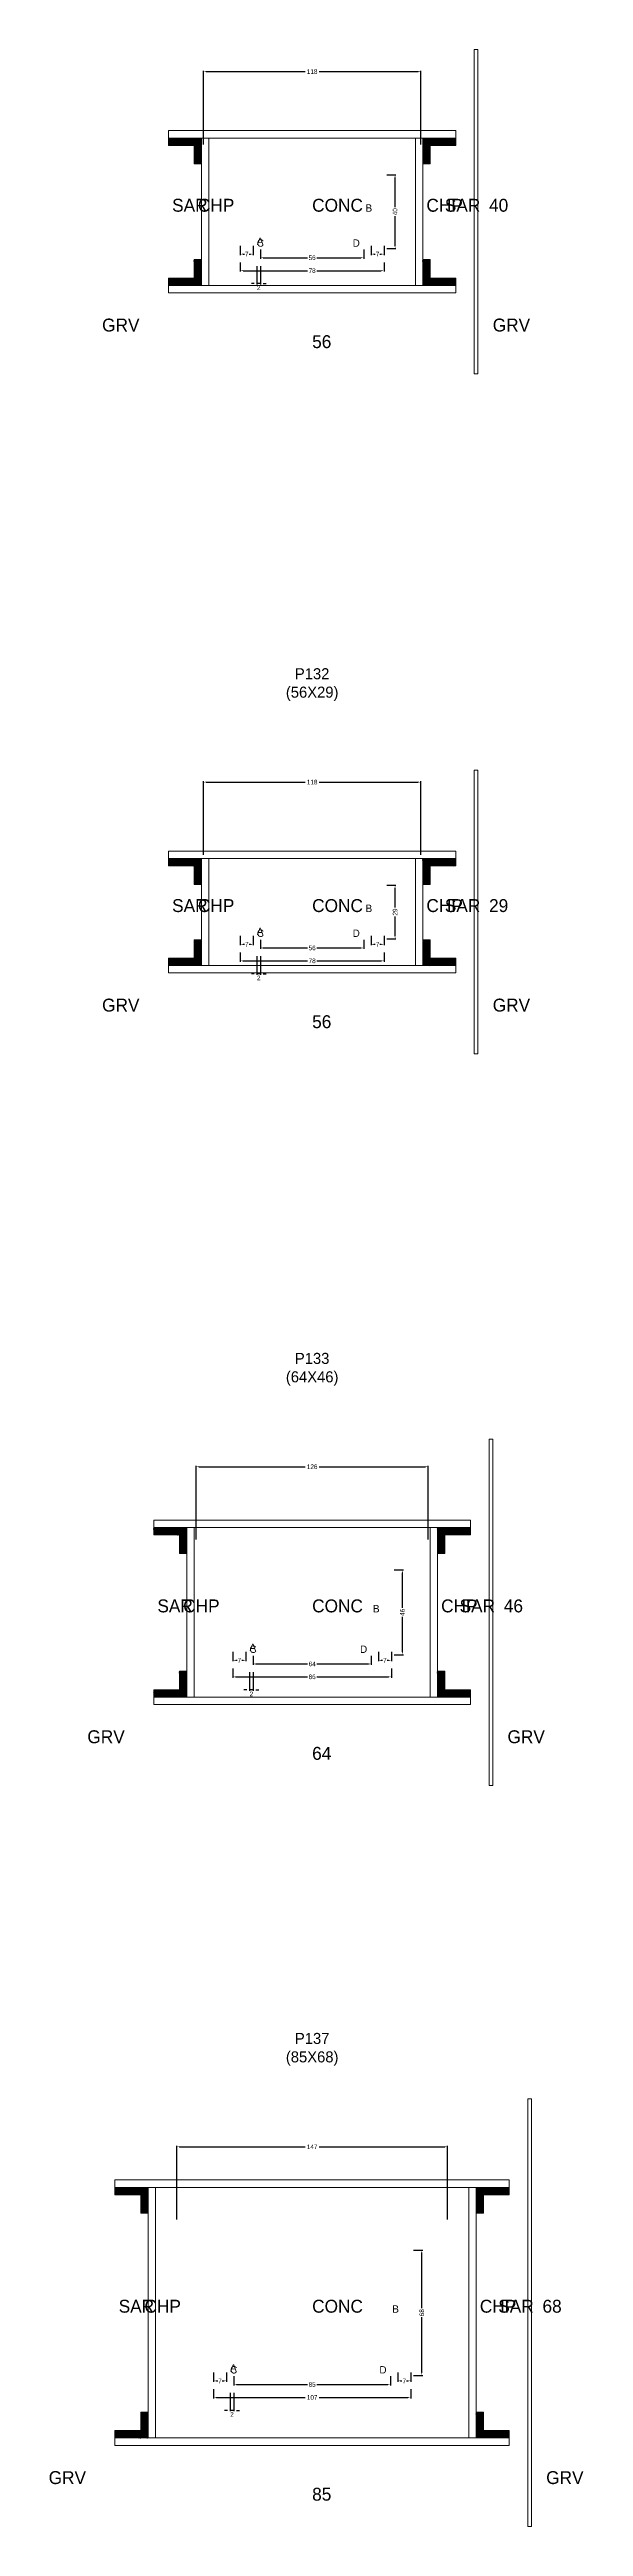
# Model space of a CAD drawing. Header units: centimetres. Extents: x -10500 to 4121, y -45226 to 295.
# Drawn here: x -143 to 147, y -32276 to -30932 of the extents above; entities that cross this region are included whole.
import ezdxf

# ---------------------------------------------------------------- set-up
doc = ezdxf.new("R2010")
doc.units = ezdxf.units.CM
for name, color, linetype in [('COTA', 241, 'Continuous'), ('Hachura', 251, 'Continuous'), ('NOMENCLATURA', 7, 'Continuous'), ('SARRAFO', 251, 'Continuous'), ('Texto Seção', 7, 'Continuous')]:
    doc.layers.add(name, color=color, linetype=linetype)
doc.dimstyles.new('cotax2', dxfattribs={"dimtxt": 2.5, "dimasz": 1.5, "dimexe": 0.5, "dimexo": 0.5, "dimgap": 0.5, "dimtad": 1, "dimcen": 2.5, "dimazin": 3, "dimtfac": 1, "dimtmove": 0, "dimatfit": 3})

# ---------------------------------------------------------------- blocks, each defined once
blk = doc.blocks.new('_CLOSEDFILLED')
at = {"color": 0, "linetype": 'BYBLOCK'}
blk.add_solid([(-1, 0.16), (0, 0), (-1, -0.16)], dxfattribs=at)
blk = doc.blocks.new('*D2146')
for p, q in [((-39, -31047.5), (-39, -31052.5)), ((-37.5, -31052), (-2.5, -31052)), ((2.5, -31052), (37.5, -31052)), ((39, -31047.5), (39, -31052.5))]:
    blk.add_line(p, q)
at = {"layer": 'Defpoints'}
for p in [(-39, -31047), (-39, -31052), (39, -31047)]:
    blk.add_point(p, dxfattribs=at)
at = {"layer": 'COTA', "xscale": 1.5, "yscale": 1.5, "rotation": 180}
blk.add_blockref('_CLOSEDFILLED', (-39, -31052), dxfattribs=at)
at = {"layer": 'COTA', "xscale": 1.5, "yscale": 1.5}
blk.add_blockref('_CLOSEDFILLED', (39, -31052), dxfattribs=at)
at = {"layer": 'COTA', "insert": (0, -31052), "char_height": 2.5, "attachment_point": 5}
blk.add_mtext('78', dxfattribs=at)
blk = doc.blocks.new('*D2147')
for p, q in [((-28, -31040.5), (-28, -31045.5)), ((-26.5, -31045), (-2.5, -31045)), ((2.5, -31045), (26.5, -31045)), ((28, -31040.5), (28, -31045.5))]:
    blk.add_line(p, q)
at = {"layer": 'Defpoints'}
for p in [(-28, -31040), (-28, -31045), (28, -31040)]:
    blk.add_point(p, dxfattribs=at)
at = {"layer": 'COTA', "xscale": 1.5, "yscale": 1.5, "rotation": 180}
blk.add_blockref('_CLOSEDFILLED', (-28, -31045), dxfattribs=at)
at = {"layer": 'COTA', "xscale": 1.5, "yscale": 1.5}
blk.add_blockref('_CLOSEDFILLED', (28, -31045), dxfattribs=at)
at = {"layer": 'COTA', "insert": (0, -31045), "char_height": 2.5, "attachment_point": 5}
blk.add_mtext('56', dxfattribs=at)
blk = doc.blocks.new('*D2148')
for p, q in [((40.5, -31000), (45.5, -31000)), ((45, -31017.5), (45, -31001.5)), ((45, -31038.5), (45, -31022.5)), ((40.5, -31040), (45.5, -31040))]:
    blk.add_line(p, q)
at = {"layer": 'Defpoints'}
for p in [(40, -31000), (40, -31040), (45, -31040)]:
    blk.add_point(p, dxfattribs=at)
at = {"layer": 'COTA', "xscale": 1.5, "yscale": 1.5}
for p, rotation in [((45, -31000), 90), ((45, -31040), 270)]:
    blk.add_blockref('_CLOSEDFILLED', p, dxfattribs=dict(at, rotation=rotation))
at = {"layer": 'COTA', "insert": (45, -31020), "char_height": 2.5, "attachment_point": 5, "rotation": 90}
blk.add_mtext('40', dxfattribs=at)
blk = doc.blocks.new('*D2149')
for p, q in [((-39, -31038.5), (-39, -31043.5)), ((-37.5, -31043), (-36.75, -31043)), ((-34.25, -31043), (-33.5, -31043)), ((-32, -31038.5), (-32, -31043.5))]:
    blk.add_line(p, q)
at = {"layer": 'Defpoints'}
for p in [(-39, -31038), (-39, -31043), (-32, -31038)]:
    blk.add_point(p, dxfattribs=at)
at = {"layer": 'COTA', "xscale": 1.5, "yscale": 1.5, "rotation": 180}
blk.add_blockref('_CLOSEDFILLED', (-39, -31043), dxfattribs=at)
at = {"layer": 'COTA', "xscale": 1.5, "yscale": 1.5}
blk.add_blockref('_CLOSEDFILLED', (-32, -31043), dxfattribs=at)
at = {"layer": 'COTA', "insert": (-35.5, -31043), "char_height": 2.5, "attachment_point": 5}
blk.add_mtext('7', dxfattribs=at)
blk = doc.blocks.new('*D2150')
for p, q in [((32, -31038.5), (32, -31043.5)), ((33.5, -31043), (34.25, -31043)), ((36.75, -31043), (37.5, -31043)), ((39, -31038.5), (39, -31043.5))]:
    blk.add_line(p, q)
at = {"layer": 'Defpoints'}
for p in [(32, -31038), (32, -31043), (39, -31038)]:
    blk.add_point(p, dxfattribs=at)
at = {"layer": 'COTA', "xscale": 1.5, "yscale": 1.5, "rotation": 180}
blk.add_blockref('_CLOSEDFILLED', (32, -31043), dxfattribs=at)
at = {"layer": 'COTA', "xscale": 1.5, "yscale": 1.5}
blk.add_blockref('_CLOSEDFILLED', (39, -31043), dxfattribs=at)
at = {"layer": 'COTA', "insert": (35.5, -31043), "char_height": 2.5, "attachment_point": 5}
blk.add_mtext('7', dxfattribs=at)
blk = doc.blocks.new('*D2151')
for p, q in [((-59, -30983.5), (-59, -30943.5)), ((-57.5, -30944), (-3.75, -30944)), ((3.75, -30944), (57.5, -30944)), ((59, -30983.5), (59, -30943.5))]:
    blk.add_line(p, q)
at = {"layer": 'Defpoints'}
for p in [(-59, -30944), (-59, -30984), (59, -30984)]:
    blk.add_point(p, dxfattribs=at)
at = {"layer": 'COTA', "xscale": 1.5, "yscale": 1.5, "rotation": 180}
blk.add_blockref('_CLOSEDFILLED', (-59, -30944), dxfattribs=at)
at = {"layer": 'COTA', "xscale": 1.5, "yscale": 1.5}
blk.add_blockref('_CLOSEDFILLED', (59, -30944), dxfattribs=at)
at = {"layer": 'COTA', "insert": (0, -30944), "char_height": 2.5, "attachment_point": 5}
blk.add_mtext('118', dxfattribs=at)
blk = doc.blocks.new('*D2172')
for p, q in [((-39, -31422), (-39, -31427)), ((39, -31422), (39, -31427)), ((-37.5, -31426.5), (-2.5, -31426.5)), ((2.5, -31426.5), (37.5, -31426.5))]:
    blk.add_line(p, q)
at = {"layer": 'Defpoints'}
for p in [(-39, -31421.5), (39, -31421.5), (-39, -31426.5)]:
    blk.add_point(p, dxfattribs=at)
at = {"layer": 'COTA', "xscale": 1.5, "yscale": 1.5, "rotation": 180}
blk.add_blockref('_CLOSEDFILLED', (-39, -31426.5), dxfattribs=at)
at = {"layer": 'COTA', "xscale": 1.5, "yscale": 1.5}
blk.add_blockref('_CLOSEDFILLED', (39, -31426.5), dxfattribs=at)
at = {"layer": 'COTA', "insert": (0, -31426.5), "char_height": 2.5, "attachment_point": 5}
blk.add_mtext('78', dxfattribs=at)
blk = doc.blocks.new('*D2173')
for p, q in [((-28, -31415), (-28, -31420)), ((-26.5, -31419.5), (-2.5, -31419.5)), ((2.5, -31419.5), (26.5, -31419.5)), ((28, -31415), (28, -31420))]:
    blk.add_line(p, q)
at = {"layer": 'Defpoints'}
for p in [(-28, -31414.5), (-28, -31419.5), (28, -31414.5)]:
    blk.add_point(p, dxfattribs=at)
at = {"layer": 'COTA', "xscale": 1.5, "yscale": 1.5, "rotation": 180}
blk.add_blockref('_CLOSEDFILLED', (-28, -31419.5), dxfattribs=at)
at = {"layer": 'COTA', "xscale": 1.5, "yscale": 1.5}
blk.add_blockref('_CLOSEDFILLED', (28, -31419.5), dxfattribs=at)
at = {"layer": 'COTA', "insert": (0, -31419.5), "char_height": 2.5, "attachment_point": 5}
blk.add_mtext('56', dxfattribs=at)
blk = doc.blocks.new('*D2174')
for p, q in [((40.5, -31385.5), (45.5, -31385.5)), ((45, -31397.5), (45, -31387)), ((45, -31413), (45, -31402.5)), ((40.5, -31414.5), (45.5, -31414.5))]:
    blk.add_line(p, q)
at = {"layer": 'Defpoints'}
for p in [(40, -31385.5), (40, -31414.5), (45, -31414.5)]:
    blk.add_point(p, dxfattribs=at)
at = {"layer": 'COTA', "xscale": 1.5, "yscale": 1.5}
for p, rotation in [((45, -31385.5), 90), ((45, -31414.5), 270)]:
    blk.add_blockref('_CLOSEDFILLED', p, dxfattribs=dict(at, rotation=rotation))
at = {"layer": 'COTA', "insert": (45, -31400), "char_height": 2.5, "attachment_point": 5, "rotation": 90}
blk.add_mtext('29', dxfattribs=at)
blk = doc.blocks.new('*D2175')
for p, q in [((-39, -31413), (-39, -31418)), ((-37.5, -31417.5), (-36.75, -31417.5)), ((-34.25, -31417.5), (-33.5, -31417.5)), ((-32, -31413), (-32, -31418))]:
    blk.add_line(p, q)
at = {"layer": 'Defpoints'}
for p in [(-39, -31412.5), (-39, -31417.5), (-32, -31412.5)]:
    blk.add_point(p, dxfattribs=at)
at = {"layer": 'COTA', "xscale": 1.5, "yscale": 1.5, "rotation": 180}
blk.add_blockref('_CLOSEDFILLED', (-39, -31417.5), dxfattribs=at)
at = {"layer": 'COTA', "xscale": 1.5, "yscale": 1.5}
blk.add_blockref('_CLOSEDFILLED', (-32, -31417.5), dxfattribs=at)
at = {"layer": 'COTA', "insert": (-35.5, -31417.5), "char_height": 2.5, "attachment_point": 5}
blk.add_mtext('7', dxfattribs=at)
blk = doc.blocks.new('*D2176')
for p, q in [((32, -31413), (32, -31418)), ((33.5, -31417.5), (34.25, -31417.5)), ((36.75, -31417.5), (37.5, -31417.5)), ((39, -31413), (39, -31418))]:
    blk.add_line(p, q)
at = {"layer": 'Defpoints'}
for p in [(32, -31412.5), (32, -31417.5), (39, -31412.5)]:
    blk.add_point(p, dxfattribs=at)
at = {"layer": 'COTA', "xscale": 1.5, "yscale": 1.5, "rotation": 180}
blk.add_blockref('_CLOSEDFILLED', (32, -31417.5), dxfattribs=at)
at = {"layer": 'COTA', "xscale": 1.5, "yscale": 1.5}
blk.add_blockref('_CLOSEDFILLED', (39, -31417.5), dxfattribs=at)
at = {"layer": 'COTA', "insert": (35.5, -31417.5), "char_height": 2.5, "attachment_point": 5}
blk.add_mtext('7', dxfattribs=at)
blk = doc.blocks.new('*D2177')
for p, q in [((-59, -31369), (-59, -31329)), ((-57.5, -31329.5), (-3.75, -31329.5)), ((3.75, -31329.5), (57.5, -31329.5)), ((59, -31369), (59, -31329))]:
    blk.add_line(p, q)
at = {"layer": 'Defpoints'}
for p in [(-59, -31329.5), (-59, -31369.5), (59, -31369.5)]:
    blk.add_point(p, dxfattribs=at)
at = {"layer": 'COTA', "xscale": 1.5, "yscale": 1.5, "rotation": 180}
blk.add_blockref('_CLOSEDFILLED', (-59, -31329.5), dxfattribs=at)
at = {"layer": 'COTA', "xscale": 1.5, "yscale": 1.5}
blk.add_blockref('_CLOSEDFILLED', (59, -31329.5), dxfattribs=at)
at = {"layer": 'COTA', "insert": (0, -31329.5), "char_height": 2.5, "attachment_point": 5}
blk.add_mtext('118', dxfattribs=at)
blk = doc.blocks.new('*D2198')
for p, q in [((-43, -31810.5), (-43, -31815.5)), ((43, -31810.5), (43, -31815.5)), ((-41.5, -31815), (-2.5, -31815)), ((2.5, -31815), (41.5, -31815))]:
    blk.add_line(p, q)
at = {"layer": 'Defpoints'}
for p in [(-43, -31810), (43, -31810), (-43, -31815)]:
    blk.add_point(p, dxfattribs=at)
at = {"layer": 'COTA', "xscale": 1.5, "yscale": 1.5, "rotation": 180}
blk.add_blockref('_CLOSEDFILLED', (-43, -31815), dxfattribs=at)
at = {"layer": 'COTA', "xscale": 1.5, "yscale": 1.5}
blk.add_blockref('_CLOSEDFILLED', (43, -31815), dxfattribs=at)
at = {"layer": 'COTA', "insert": (0, -31815), "char_height": 2.5, "attachment_point": 5}
blk.add_mtext('86', dxfattribs=at)
blk = doc.blocks.new('*D2199')
for p, q in [((-32, -31803.5), (-32, -31808.5)), ((-30.5, -31808), (-2.5, -31808)), ((2.5, -31808), (30.5, -31808)), ((32, -31803.5), (32, -31808.5))]:
    blk.add_line(p, q)
at = {"layer": 'Defpoints'}
for p in [(-32, -31803), (-32, -31808), (32, -31803)]:
    blk.add_point(p, dxfattribs=at)
at = {"layer": 'COTA', "xscale": 1.5, "yscale": 1.5, "rotation": 180}
blk.add_blockref('_CLOSEDFILLED', (-32, -31808), dxfattribs=at)
at = {"layer": 'COTA', "xscale": 1.5, "yscale": 1.5}
blk.add_blockref('_CLOSEDFILLED', (32, -31808), dxfattribs=at)
at = {"layer": 'COTA', "insert": (0, -31808), "char_height": 2.5, "attachment_point": 5}
blk.add_mtext('64', dxfattribs=at)
blk = doc.blocks.new('*D2200')
for p, q in [((44.5, -31757), (49.5, -31757)), ((49, -31777.5), (49, -31758.5)), ((49, -31801.5), (49, -31782.5)), ((44.5, -31803), (49.5, -31803))]:
    blk.add_line(p, q)
at = {"layer": 'Defpoints'}
for p in [(44, -31757), (44, -31803), (49, -31803)]:
    blk.add_point(p, dxfattribs=at)
at = {"layer": 'COTA', "xscale": 1.5, "yscale": 1.5}
for p, rotation in [((49, -31757), 90), ((49, -31803), 270)]:
    blk.add_blockref('_CLOSEDFILLED', p, dxfattribs=dict(at, rotation=rotation))
at = {"layer": 'COTA', "insert": (49, -31780), "char_height": 2.5, "attachment_point": 5, "rotation": 90}
blk.add_mtext('46', dxfattribs=at)
blk = doc.blocks.new('*D2201')
for p, q in [((-43, -31801.5), (-43, -31806.5)), ((-41.5, -31806), (-40.75, -31806)), ((-38.25, -31806), (-37.5, -31806)), ((-36, -31801.5), (-36, -31806.5))]:
    blk.add_line(p, q)
at = {"layer": 'Defpoints'}
for p in [(-43, -31801), (-43, -31806), (-36, -31801)]:
    blk.add_point(p, dxfattribs=at)
at = {"layer": 'COTA', "xscale": 1.5, "yscale": 1.5, "rotation": 180}
blk.add_blockref('_CLOSEDFILLED', (-43, -31806), dxfattribs=at)
at = {"layer": 'COTA', "xscale": 1.5, "yscale": 1.5}
blk.add_blockref('_CLOSEDFILLED', (-36, -31806), dxfattribs=at)
at = {"layer": 'COTA', "insert": (-39.5, -31806), "char_height": 2.5, "attachment_point": 5}
blk.add_mtext('7', dxfattribs=at)
blk = doc.blocks.new('*D2202')
for p, q in [((36, -31801.5), (36, -31806.5)), ((37.5, -31806), (38.25, -31806)), ((40.75, -31806), (41.5, -31806)), ((43, -31801.5), (43, -31806.5))]:
    blk.add_line(p, q)
at = {"layer": 'Defpoints'}
for p in [(36, -31801), (36, -31806), (43, -31801)]:
    blk.add_point(p, dxfattribs=at)
at = {"layer": 'COTA', "xscale": 1.5, "yscale": 1.5, "rotation": 180}
blk.add_blockref('_CLOSEDFILLED', (36, -31806), dxfattribs=at)
at = {"layer": 'COTA', "xscale": 1.5, "yscale": 1.5}
blk.add_blockref('_CLOSEDFILLED', (43, -31806), dxfattribs=at)
at = {"layer": 'COTA', "insert": (39.5, -31806), "char_height": 2.5, "attachment_point": 5}
blk.add_mtext('7', dxfattribs=at)
blk = doc.blocks.new('*D2203')
for p, q in [((-63, -31740.5), (-63, -31700.5)), ((-61.5, -31701), (-3.75, -31701)), ((3.75, -31701), (61.5, -31701)), ((63, -31740.5), (63, -31700.5))]:
    blk.add_line(p, q)
at = {"layer": 'Defpoints'}
for p in [(-63, -31701), (-63, -31741), (63, -31741)]:
    blk.add_point(p, dxfattribs=at)
at = {"layer": 'COTA', "xscale": 1.5, "yscale": 1.5, "rotation": 180}
blk.add_blockref('_CLOSEDFILLED', (-63, -31701), dxfattribs=at)
at = {"layer": 'COTA', "xscale": 1.5, "yscale": 1.5}
blk.add_blockref('_CLOSEDFILLED', (63, -31701), dxfattribs=at)
at = {"layer": 'COTA', "insert": (0, -31701), "char_height": 2.5, "attachment_point": 5}
blk.add_mtext('126', dxfattribs=at)
blk = doc.blocks.new('*D2224')
for p, q in [((-53.5, -32201.5), (-53.5, -32206.5)), ((53.5, -32201.5), (53.5, -32206.5)), ((-52, -32206), (-3.75, -32206)), ((3.75, -32206), (52, -32206))]:
    blk.add_line(p, q)
at = {"layer": 'Defpoints'}
for p in [(-53.5, -32201), (53.5, -32201), (-53.5, -32206)]:
    blk.add_point(p, dxfattribs=at)
at = {"layer": 'COTA', "xscale": 1.5, "yscale": 1.5, "rotation": 180}
blk.add_blockref('_CLOSEDFILLED', (-53.5, -32206), dxfattribs=at)
at = {"layer": 'COTA', "xscale": 1.5, "yscale": 1.5}
blk.add_blockref('_CLOSEDFILLED', (53.5, -32206), dxfattribs=at)
at = {"layer": 'COTA', "insert": (0, -32206), "char_height": 2.5, "attachment_point": 5}
blk.add_mtext('107', dxfattribs=at)
blk = doc.blocks.new('*D2225')
for p, q in [((-42.5, -32194.5), (-42.5, -32199.5)), ((-41, -32199), (-2.5, -32199)), ((2.5, -32199), (41, -32199)), ((42.5, -32194.5), (42.5, -32199.5))]:
    blk.add_line(p, q)
at = {"layer": 'Defpoints'}
for p in [(-42.5, -32194), (-42.5, -32199), (42.5, -32194)]:
    blk.add_point(p, dxfattribs=at)
at = {"layer": 'COTA', "xscale": 1.5, "yscale": 1.5, "rotation": 180}
blk.add_blockref('_CLOSEDFILLED', (-42.5, -32199), dxfattribs=at)
at = {"layer": 'COTA', "xscale": 1.5, "yscale": 1.5}
blk.add_blockref('_CLOSEDFILLED', (42.5, -32199), dxfattribs=at)
at = {"layer": 'COTA', "insert": (0, -32199), "char_height": 2.5, "attachment_point": 5}
blk.add_mtext('85', dxfattribs=at)
blk = doc.blocks.new('*D2226')
for p, q in [((55, -32126), (60, -32126)), ((59.5, -32157.5), (59.5, -32127.5)), ((59.5, -32192.5), (59.5, -32162.5)), ((55, -32194), (60, -32194))]:
    blk.add_line(p, q)
at = {"layer": 'Defpoints'}
for p in [(54.5, -32126), (54.5, -32194), (59.5, -32194)]:
    blk.add_point(p, dxfattribs=at)
at = {"layer": 'COTA', "xscale": 1.5, "yscale": 1.5}
for p, rotation in [((59.5, -32126), 90), ((59.5, -32194), 270)]:
    blk.add_blockref('_CLOSEDFILLED', p, dxfattribs=dict(at, rotation=rotation))
at = {"layer": 'COTA', "insert": (59.5, -32160), "char_height": 2.5, "attachment_point": 5, "rotation": 90}
blk.add_mtext('68', dxfattribs=at)
blk = doc.blocks.new('*D2227')
for p, q in [((-53.5, -32192.5), (-53.5, -32197.5)), ((-52, -32197), (-51.25, -32197)), ((-48.75, -32197), (-48, -32197)), ((-46.5, -32192.5), (-46.5, -32197.5))]:
    blk.add_line(p, q)
at = {"layer": 'Defpoints'}
for p in [(-53.5, -32192), (-53.5, -32197), (-46.5, -32192)]:
    blk.add_point(p, dxfattribs=at)
at = {"layer": 'COTA', "xscale": 1.5, "yscale": 1.5, "rotation": 180}
blk.add_blockref('_CLOSEDFILLED', (-53.5, -32197), dxfattribs=at)
at = {"layer": 'COTA', "xscale": 1.5, "yscale": 1.5}
blk.add_blockref('_CLOSEDFILLED', (-46.5, -32197), dxfattribs=at)
at = {"layer": 'COTA', "insert": (-50, -32197), "char_height": 2.5, "attachment_point": 5}
blk.add_mtext('7', dxfattribs=at)
blk = doc.blocks.new('*D2228')
for p, q in [((46.5, -32192.5), (46.5, -32197.5)), ((48, -32197), (48.75, -32197)), ((51.25, -32197), (52, -32197)), ((53.5, -32192.5), (53.5, -32197.5))]:
    blk.add_line(p, q)
at = {"layer": 'Defpoints'}
for p in [(46.5, -32192), (46.5, -32197), (53.5, -32192)]:
    blk.add_point(p, dxfattribs=at)
at = {"layer": 'COTA', "xscale": 1.5, "yscale": 1.5, "rotation": 180}
blk.add_blockref('_CLOSEDFILLED', (46.5, -32197), dxfattribs=at)
at = {"layer": 'COTA', "xscale": 1.5, "yscale": 1.5}
blk.add_blockref('_CLOSEDFILLED', (53.5, -32197), dxfattribs=at)
at = {"layer": 'COTA', "insert": (50, -32197), "char_height": 2.5, "attachment_point": 5}
blk.add_mtext('7', dxfattribs=at)
blk = doc.blocks.new('*D2229')
for p, q in [((-73.5, -32109.5), (-73.5, -32069.5)), ((-72, -32070), (-3.75, -32070)), ((3.75, -32070), (72, -32070)), ((73.5, -32109.5), (73.5, -32069.5))]:
    blk.add_line(p, q)
at = {"layer": 'Defpoints'}
for p in [(-73.5, -32070), (-73.5, -32110), (73.5, -32110)]:
    blk.add_point(p, dxfattribs=at)
at = {"layer": 'COTA', "xscale": 1.5, "yscale": 1.5, "rotation": 180}
blk.add_blockref('_CLOSEDFILLED', (-73.5, -32070), dxfattribs=at)
at = {"layer": 'COTA', "xscale": 1.5, "yscale": 1.5}
blk.add_blockref('_CLOSEDFILLED', (73.5, -32070), dxfattribs=at)
at = {"layer": 'COTA', "insert": (0, -32070), "char_height": 2.5, "attachment_point": 5}
blk.add_mtext('147', dxfattribs=at)

msp = doc.modelspace()

# ---------------------------------------------------------------- hatches: boundary and pattern name
at = {"layer": 'SARRAFO'}
h = msp.add_hatch(dxfattribs=at)
h.set_pattern_fill('SOLID', scale=2)
h.paths.add_polyline_path([(-78, -30984), (-64, -30984), (-64, -30980), (-78, -30980)])
h = msp.add_hatch(dxfattribs=at)
h.set_pattern_fill('SOLID', scale=2)
h.paths.add_polyline_path([(-64, -30994), (-60, -30994), (-60, -30980), (-64, -30980)])
h = msp.add_hatch(dxfattribs=at)
h.set_pattern_fill('SOLID', scale=2)
h.paths.add_polyline_path([(60, -30994), (64, -30994), (64, -30980), (60, -30980)])
h = msp.add_hatch(dxfattribs=at)
h.set_pattern_fill('SOLID', scale=2)
h.paths.add_polyline_path([(64, -30984), (78, -30984), (78, -30980), (64, -30980)])
h = msp.add_hatch(dxfattribs=at)
h.set_pattern_fill('SOLID', scale=2)
h.paths.add_polyline_path([(-64, -31060), (-60, -31060), (-60, -31046), (-64, -31046)])
h = msp.add_hatch(dxfattribs=at)
h.set_pattern_fill('SOLID', scale=2)
h.paths.add_polyline_path([(60, -31060), (64, -31060), (64, -31046), (60, -31046)])
h = msp.add_hatch(dxfattribs=at)
h.set_pattern_fill('SOLID', scale=2)
h.paths.add_polyline_path([(-78, -31060), (-64, -31060), (-64, -31056), (-78, -31056)])
h = msp.add_hatch(dxfattribs=at)
h.set_pattern_fill('SOLID', scale=2)
h.paths.add_polyline_path([(64, -31060), (78, -31060), (78, -31056), (64, -31056)])
h = msp.add_hatch(dxfattribs=at)
h.set_pattern_fill('SOLID', scale=2)
h.paths.add_polyline_path([(-78, -31375), (-64, -31375), (-64, -31371), (-78, -31371)])
h = msp.add_hatch(dxfattribs=at)
h.set_pattern_fill('SOLID', scale=2)
h.paths.add_polyline_path([(-64, -31385), (-60, -31385), (-60, -31371), (-64, -31371)])
h = msp.add_hatch(dxfattribs=at)
h.set_pattern_fill('SOLID', scale=2)
h.paths.add_polyline_path([(60, -31385), (64, -31385), (64, -31371), (60, -31371)])
h = msp.add_hatch(dxfattribs=at)
h.set_pattern_fill('SOLID', scale=2)
h.paths.add_polyline_path([(64, -31375), (78, -31375), (78, -31371), (64, -31371)])
h = msp.add_hatch(dxfattribs=at)
h.set_pattern_fill('SOLID', scale=2)
h.paths.add_polyline_path([(-64, -31429), (-60, -31429), (-60, -31415), (-64, -31415)])
h = msp.add_hatch(dxfattribs=at)
h.set_pattern_fill('SOLID', scale=2)
h.paths.add_polyline_path([(60, -31429), (64, -31429), (64, -31415), (60, -31415)])
h = msp.add_hatch(dxfattribs=at)
h.set_pattern_fill('SOLID', scale=2)
h.paths.add_polyline_path([(-78, -31429), (-64, -31429), (-64, -31425), (-78, -31425)])
h = msp.add_hatch(dxfattribs=at)
h.set_pattern_fill('SOLID', scale=2)
h.paths.add_polyline_path([(64, -31429), (78, -31429), (78, -31425), (64, -31425)])
h = msp.add_hatch(dxfattribs=at)
h.set_pattern_fill('SOLID', scale=2)
h.paths.add_polyline_path([(-86, -31738), (-72, -31738), (-72, -31734), (-86, -31734)])
h = msp.add_hatch(dxfattribs=at)
h.set_pattern_fill('SOLID', scale=2)
h.paths.add_polyline_path([(-72, -31748), (-68, -31748), (-68, -31734), (-72, -31734)])
h = msp.add_hatch(dxfattribs=at)
h.set_pattern_fill('SOLID', scale=2)
h.paths.add_polyline_path([(68, -31748), (72, -31748), (72, -31734), (68, -31734)])
h = msp.add_hatch(dxfattribs=at)
h.set_pattern_fill('SOLID', scale=2)
h.paths.add_polyline_path([(72, -31738), (86, -31738), (86, -31734), (72, -31734)])
h = msp.add_hatch(dxfattribs=at)
h.set_pattern_fill('SOLID', scale=2)
h.paths.add_polyline_path([(-72, -31826), (-68, -31826), (-68, -31812), (-72, -31812)])
h = msp.add_hatch(dxfattribs=at)
h.set_pattern_fill('SOLID', scale=2)
h.paths.add_polyline_path([(68, -31826), (72, -31826), (72, -31812), (68, -31812)])
h = msp.add_hatch(dxfattribs=at)
h.set_pattern_fill('SOLID', scale=2)
h.paths.add_polyline_path([(-86, -31826), (-72, -31826), (-72, -31822), (-86, -31822)])
h = msp.add_hatch(dxfattribs=at)
h.set_pattern_fill('SOLID', scale=2)
h.paths.add_polyline_path([(72, -31826), (86, -31826), (86, -31822), (72, -31822)])
h = msp.add_hatch(dxfattribs=at)
h.set_pattern_fill('SOLID', scale=2)
h.paths.add_polyline_path([(-107, -32096), (-93, -32096), (-93, -32092), (-107, -32092)])
h = msp.add_hatch(dxfattribs=at)
h.set_pattern_fill('SOLID', scale=2)
h.paths.add_polyline_path([(-93, -32106), (-89, -32106), (-89, -32092), (-93, -32092)])
h = msp.add_hatch(dxfattribs=at)
h.set_pattern_fill('SOLID', scale=2)
h.paths.add_polyline_path([(89, -32106), (93, -32106), (93, -32092), (89, -32092)])
h = msp.add_hatch(dxfattribs=at)
h.set_pattern_fill('SOLID', scale=2)
h.paths.add_polyline_path([(93, -32096), (107, -32096), (107, -32092), (93, -32092)])
h = msp.add_hatch(dxfattribs=at)
h.set_pattern_fill('SOLID', scale=2)
h.paths.add_polyline_path([(-93, -32228), (-89, -32228), (-89, -32214), (-93, -32214)])
h = msp.add_hatch(dxfattribs=at)
h.set_pattern_fill('SOLID', scale=2)
h.paths.add_polyline_path([(89, -32228), (93, -32228), (93, -32214), (89, -32214)])
h = msp.add_hatch(dxfattribs=at)
h.set_pattern_fill('SOLID', scale=2)
h.paths.add_polyline_path([(-107, -32228), (-93, -32228), (-93, -32224), (-107, -32224)])
h = msp.add_hatch(dxfattribs=at)
h.set_pattern_fill('SOLID', scale=2)
h.paths.add_polyline_path([(93, -32228), (107, -32228), (107, -32224), (93, -32224)])

# ---------------------------------------------------------------- linework, layer by layer
at = {"layer": 'Hachura', "lineweight": 13}
for points in [[(88, -31108), (90, -31108), (90, -30932), (88, -30932)], [(88, -31477), (90, -31477), (90, -31323), (88, -31323)], [(96, -31874), (98, -31874), (98, -31686), (96, -31686)], [(117, -32276), (119, -32276), (119, -32044), (117, -32044)]]:
    msp.add_lwpolyline(points, close=True, dxfattribs=at)
at = {"layer": 'Hachura', "lineweight": 18}
for points in [[(-78, -30980), (78, -30980), (78, -30976), (-78, -30976)], [(-60, -31060), (-56, -31060), (-56, -30980), (-60, -30980)], [(56, -31060), (60, -31060), (60, -30980), (56, -30980)], [(-78, -31064), (78, -31064), (78, -31060), (-78, -31060)], [(-78, -31371), (78, -31371), (78, -31367), (-78, -31367)], [(-60, -31429), (-56, -31429), (-56, -31371), (-60, -31371)], [(56, -31429), (60, -31429), (60, -31371), (56, -31371)], [(-78, -31433), (78, -31433), (78, -31429), (-78, -31429)], [(-86, -31734), (86, -31734), (86, -31730), (-86, -31730)], [(-68, -31826), (-64, -31826), (-64, -31734), (-68, -31734)], [(64, -31826), (68, -31826), (68, -31734), (64, -31734)], [(-86, -31830), (86, -31830), (86, -31826), (-86, -31826)], [(-107, -32092), (107, -32092), (107, -32088), (-107, -32088)], [(-89, -32228), (-85, -32228), (-85, -32092), (-89, -32092)], [(85, -32228), (89, -32228), (89, -32092), (85, -32092)], [(-107, -32232), (107, -32232), (107, -32228), (-107, -32228)]]:
    msp.add_lwpolyline(points, close=True, dxfattribs=at)
at = {"layer": 'SARRAFO', "lineweight": 13}
for points in [[(-78, -30984), (-64, -30984), (-64, -30980), (-78, -30980)], [(-64, -30994), (-60, -30994), (-60, -30980), (-64, -30980)], [(60, -30994), (64, -30994), (64, -30980), (60, -30980)], [(64, -30984), (78, -30984), (78, -30980), (64, -30980)], [(-64, -31060), (-60, -31060), (-60, -31046), (-64, -31046)], [(60, -31060), (64, -31060), (64, -31046), (60, -31046)], [(-78, -31060), (-64, -31060), (-64, -31056), (-78, -31056)], [(64, -31060), (78, -31060), (78, -31056), (64, -31056)], [(-78, -31375), (-64, -31375), (-64, -31371), (-78, -31371)], [(-64, -31385), (-60, -31385), (-60, -31371), (-64, -31371)], [(60, -31385), (64, -31385), (64, -31371), (60, -31371)], [(64, -31375), (78, -31375), (78, -31371), (64, -31371)], [(-64, -31429), (-60, -31429), (-60, -31415), (-64, -31415)], [(60, -31429), (64, -31429), (64, -31415), (60, -31415)], [(-78, -31429), (-64, -31429), (-64, -31425), (-78, -31425)], [(64, -31429), (78, -31429), (78, -31425), (64, -31425)], [(-86, -31738), (-72, -31738), (-72, -31734), (-86, -31734)], [(-72, -31748), (-68, -31748), (-68, -31734), (-72, -31734)], [(68, -31748), (72, -31748), (72, -31734), (68, -31734)], [(72, -31738), (86, -31738), (86, -31734), (72, -31734)], [(-72, -31826), (-68, -31826), (-68, -31812), (-72, -31812)], [(68, -31826), (72, -31826), (72, -31812), (68, -31812)], [(-86, -31826), (-72, -31826), (-72, -31822), (-86, -31822)], [(72, -31826), (86, -31826), (86, -31822), (72, -31822)], [(-107, -32096), (-93, -32096), (-93, -32092), (-107, -32092)], [(-93, -32106), (-89, -32106), (-89, -32092), (-93, -32092)], [(89, -32106), (93, -32106), (93, -32092), (89, -32092)], [(93, -32096), (107, -32096), (107, -32092), (93, -32092)], [(-93, -32228), (-89, -32228), (-89, -32214), (-93, -32214)], [(89, -32228), (93, -32228), (93, -32214), (89, -32214)], [(-107, -32228), (-93, -32228), (-93, -32224), (-107, -32224)], [(93, -32228), (107, -32228), (107, -32224), (93, -32224)]]:
    msp.add_lwpolyline(points, close=True, dxfattribs=at)

# ---------------------------------------------------------------- texts
at = {"layer": 'NOMENCLATURA'}
for s, p in [('B', (29, -31020)), ('A', (-30, -31038)), ('C', (-30, -31039)), ('D', (22, -31039)), ('A', (-30, -31412.5)), ('B', (29, -31400)), ('C', (-30, -31413.5)), ('D', (22, -31413.5)), ('B', (33, -31780)), ('A', (-34, -31801)), ('C', (-34, -31802)), ('D', (26, -31802)), ('B', (43.5, -32160)), ('A', (-44.5, -32192)), ('C', (-44.5, -32193)), ('D', (36.5, -32193))]:
    msp.add_text(s, height=4, dxfattribs=at).set_placement(p)
at = {"layer": 'NOMENCLATURA', "char_height": 6, "attachment_point": 8}
for s, insert in [('P132\\P(56X29)', (0, -31285.5)), ('P133\\P(64X46)', (0, -31657)), ('P137\\P(85X68)', (0, -32026))]:
    msp.add_mtext(s, dxfattribs=dict(at, insert=insert))
at = {"layer": 'Texto Seção'}
for s, p in [('SAR', (-76, -31020)), ('CHP', (-62, -31020)), ('CONC', (0, -31020)), ('CHP', (62, -31020)), ('SAR', (72, -31020)), ('40', (96, -31020)), ('GRV', (-114, -31085)), ('GRV', (98, -31085)), ('56', (0, -31094)), ('SAR', (-76, -31400)), ('CHP', (-62, -31400)), ('CONC', (0, -31400)), ('CHP', (62, -31400)), ('SAR', (72, -31400)), ('29', (96, -31400)), ('GRV', (-114, -31454)), ('GRV', (98, -31454)), ('56', (0, -31463)), ('SAR', (-84, -31780)), ('CHP', (-70, -31780)), ('CONC', (0, -31780)), ('CHP', (70, -31780)), ('SAR', (80, -31780)), ('46', (104, -31780)), ('GRV', (-122, -31851)), ('GRV', (106, -31851)), ('64', (0, -31860)), ('SAR', (-105, -32160)), ('CHP', (-91, -32160)), ('CONC', (0, -32160)), ('CHP', (91, -32160)), ('SAR', (101, -32160)), ('68', (125, -32160)), ('GRV', (-143, -32253)), ('85', (0, -32262)), ('GRV', (127, -32253))]:
    msp.add_text(s, height=7, dxfattribs=at).set_placement(p)

# ---------------------------------------------------------------- dimensions: what is measured, and where the dimension line sits
at = {"layer": 'COTA'}
for base, p1, p2, picture, middle in [((-59, -30944), (-59, -30984), (59, -30984), '*D2151', (0, -30944)), ((-39, -31043), (-39, -31038), (-32, -31038), '*D2149', (-35.5, -31043)), ((-28, -31045), (-28, -31040), (28, -31040), '*D2147', (0, -31045)), ((32, -31043), (32, -31038), (39, -31038), '*D2150', (35.5, -31043)), ((-39, -31052), (-39, -31047), (39, -31047), '*D2146', (0, -31052)), ((-59, -31329.5), (-59, -31369.5), (59, -31369.5), '*D2177', (0, -31329.5)), ((-39, -31417.5), (-39, -31412.5), (-32, -31412.5), '*D2175', (-35.5, -31417.5)), ((-39, -31426.5), (-39, -31421.5), (39, -31421.5), '*D2172', (0, -31426.5)), ((-28, -31419.5), (-28, -31414.5), (28, -31414.5), '*D2173', (0, -31419.5)), ((32, -31417.5), (32, -31412.5), (39, -31412.5), '*D2176', (35.5, -31417.5)), ((-63, -31701), (-63, -31741), (63, -31741), '*D2203', (0, -31701)), ((-43, -31806), (-43, -31801), (-36, -31801), '*D2201', (-39.5, -31806)), ((-43, -31815), (-43, -31810), (43, -31810), '*D2198', (0, -31815)), ((-32, -31808), (-32, -31803), (32, -31803), '*D2199', (0, -31808)), ((36, -31806), (36, -31801), (43, -31801), '*D2202', (39.5, -31806)), ((-73.5, -32070), (-73.5, -32110), (73.5, -32110), '*D2229', (0, -32070)), ((-53.5, -32197), (-53.5, -32192), (-46.5, -32192), '*D2227', (-50, -32197)), ((-53.5, -32206), (-53.5, -32201), (53.5, -32201), '*D2224', (0, -32206)), ((-42.5, -32199), (-42.5, -32194), (42.5, -32194), '*D2225', (0, -32199)), ((46.5, -32197), (46.5, -32192), (53.5, -32192), '*D2228', (50, -32197))]:
    dim = msp.add_linear_dim(base=base, p1=p1, p2=p2, dimstyle='cotax2', dxfattribs=at)
    dim.commit()
    dim.dimension.update_dxf_attribs({"geometry": picture, "text_midpoint": middle})
for base, p1, p2, picture, middle in [((45, -31040), (40, -31040), (40, -31000), '*D2148', (45, -31020)), ((45, -31414.5), (40, -31414.5), (40, -31385.5), '*D2174', (45, -31400)), ((49, -31803), (44, -31803), (44, -31757), '*D2200', (49, -31780)), ((59.5, -32194), (54.5, -32194), (54.5, -32126), '*D2226', (59.5, -32160))]:
    dim = msp.add_linear_dim(base=base, p1=p1, p2=p2, angle=90, dimstyle='cotax2', dxfattribs=at)
    dim.commit()
    dim.dimension.update_dxf_attribs({"geometry": picture, "text_midpoint": middle})
for base, p1, p2 in [((-28, -31059), (-28, -31049), (-30, -31049)), ((-28, -31433.5), (-28, -31423.5), (-30, -31423.5)), ((-32, -31822), (-32, -31812), (-34, -31812)), ((-42.5, -32213), (-42.5, -32203), (-44.5, -32203))]:
    msp.add_linear_dim(base=base, p1=p1, p2=p2, dimstyle='cotax2', dxfattribs=at).render()

doc.saveas('drawing.dxf')
